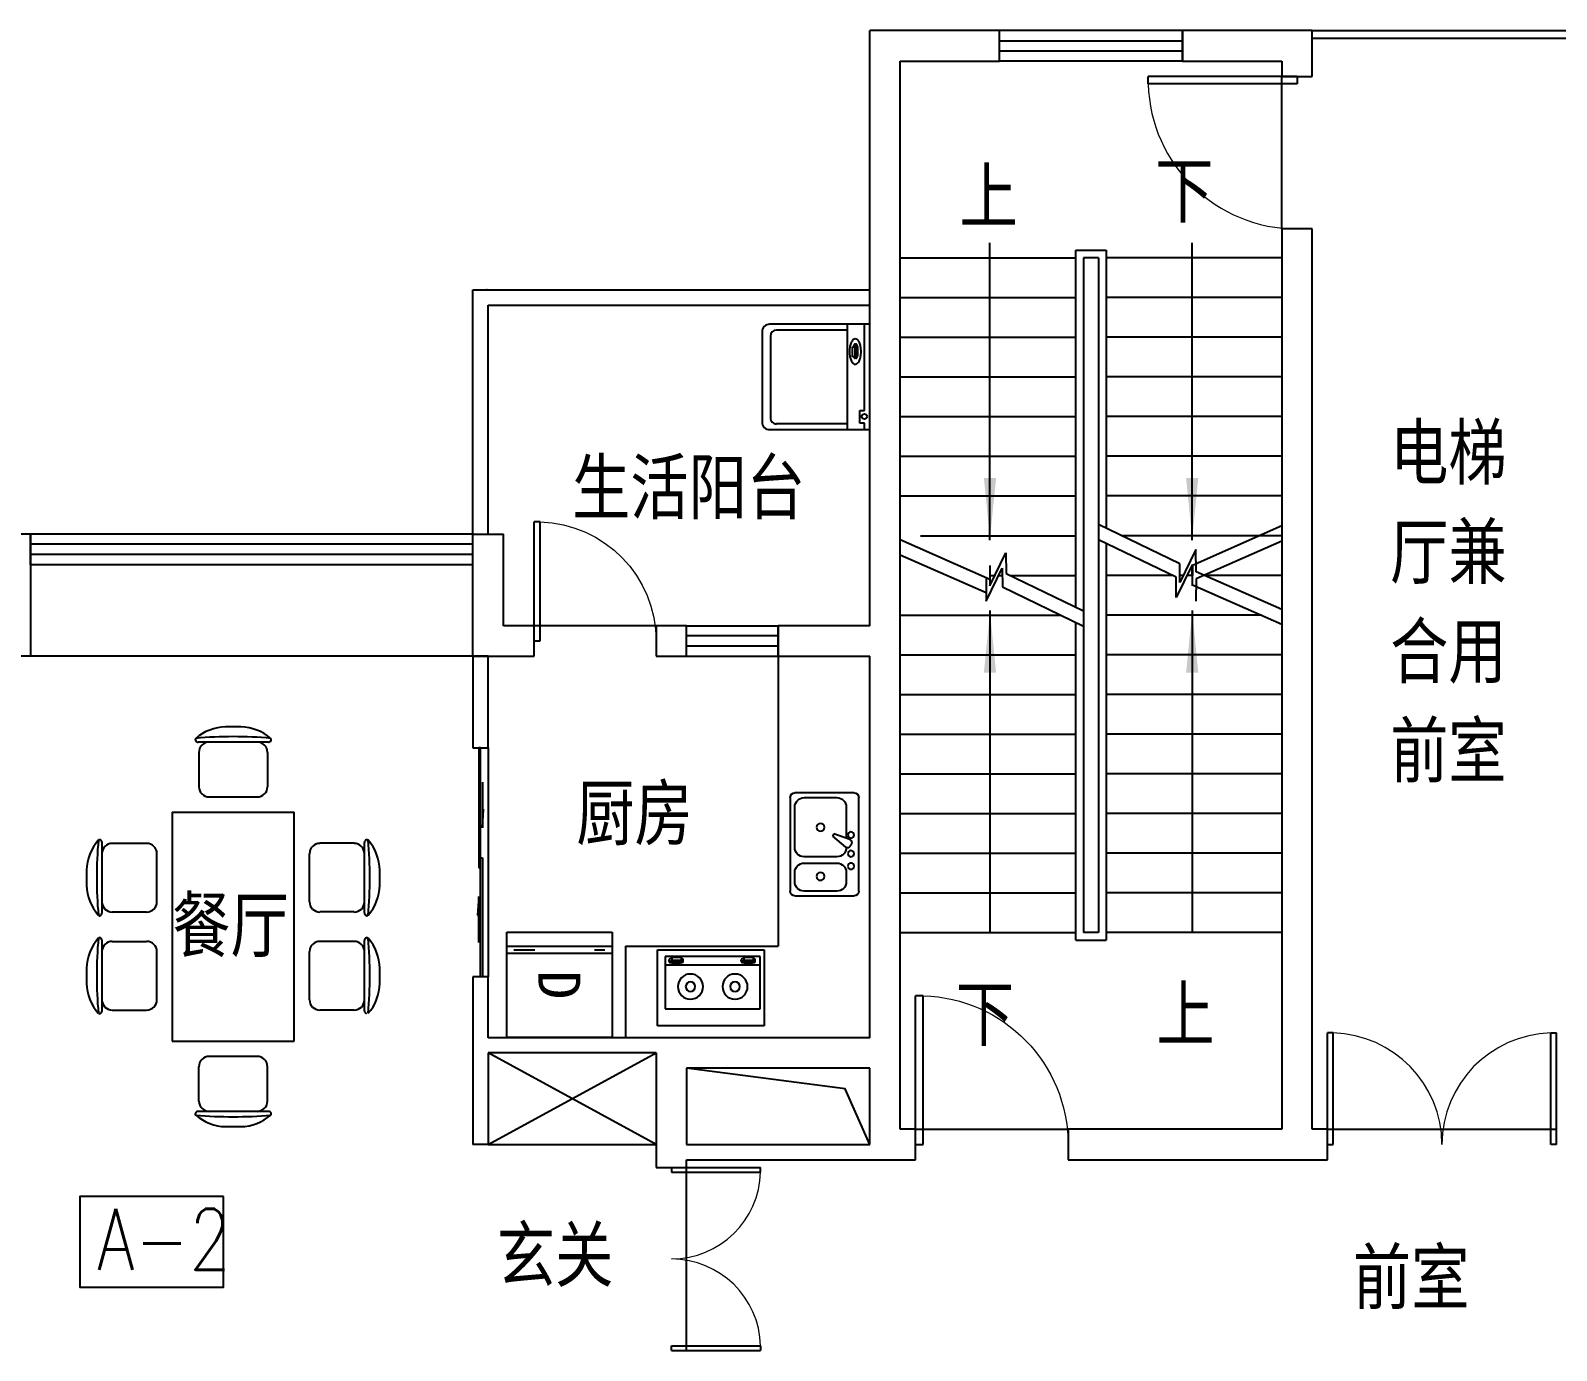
# Model space of a CAD drawing. Extents: x 4787548 to 4824448, y -1283794 to -1265894.
# Drawn here: x 4796948 to 4806948, y -1274544 to -1265894 of the extents above; entities that cross this region are included whole.
import ezdxf
from ezdxf.enums import TextEntityAlignment as Align

# ---------------------------------------------------------------- set-up
doc = ezdxf.new("R2010")
doc.units = 0
doc.header["$MEASUREMENT"] = 0
doc.layers.get('0').update_dxf_attribs({"linetype": 'CONTINUOUS'})
for name, color, linetype in [('AXIS', 3, 'CONTINUOUS'), ('F1', 8, 'CONTINUOUS'), ('FURN', 8, 'CONTINUOUS'), ('J-厨房', 8, 'CONTINUOUS'), ('PUB_TEXT', 7, 'CONTINUOUS'), ('STAIR', 3, 'CONTINUOUS'), ('WALL', 2, 'CONTINUOUS'), ('WINDOW', 4, 'CONTINUOUS'), ('阳台', 6, 'CONTINUOUS')]:
    doc.layers.add(name, color=color, linetype=linetype)
doc.styles.add('ATT', font='TXT')
doc.styles.add('DIM_FONT', font='SIMPLEX.shx', dxfattribs={"width": 0.8})
doc.styles.add('HZ', font='txt', dxfattribs={"bigfont": 'hztxt'})
doc.styles.add('黑体', font='simhei.ttf')

# ---------------------------------------------------------------- blocks, each defined once
blk = doc.blocks.new('_ARROW')
blk.add_solid([(0, 0), (-1, 0.1), (-1, -0.1)])
blk = doc.blocks.new('dfdfdf')
at = {"color": 0}
for p, q in [((265592, -26878), (265493, -26878)), ((266234, -26878), (266135, -26878)), ((265772, -26978), (265312, -26978)), ((266415, -26978), (265955, -26978)), ((265317, -27046), (265317, -27271)), ((265767, -27046), (265767, -27271)), ((265960, -27046), (265960, -27271)), ((266410, -27046), (266410, -27271)), ((265700, -27338), (265385, -27338)), ((266342, -27338), (266027, -27338)), ((266614, -27438), (265114, -27438)), ((265114, -28238), (265114, -27438)), ((266614, -28238), (266614, -27438)), ((264654, -27608), (264654, -28068)), ((264721, -27613), (264946, -27613)), ((265014, -27681), (265014, -27996)), ((266714, -27681), (266714, -27996)), ((267006, -27613), (266781, -27613)), ((267074, -27608), (267074, -28068)), ((264554, -27788), (264554, -27888)), ((267174, -27788), (267174, -27888)), ((264721, -28063), (264946, -28063)), ((267006, -28063), (266781, -28063)), ((265114, -28238), (266614, -28238)), ((265700, -28338), (265385, -28338)), ((266342, -28338), (266027, -28338)), ((265317, -28631), (265317, -28406)), ((265767, -28631), (265767, -28406)), ((265960, -28631), (265960, -28406)), ((266410, -28631), (266410, -28406)), ((265772, -28698), (265312, -28698)), ((266415, -28698), (265955, -28698)), ((265592, -28798), (265493, -28798)), ((266234, -28798), (266135, -28798))]:
    blk.add_line(p, q, dxfattribs=at)
for centre, radius, start, end in [((265503, -27193), 316, 91.7649, 130.7263), ((265582, -27193), 316, 49.2733, 88.2347), ((266145, -27193), 316, 91.7649, 130.7263), ((266225, -27193), 316, 49.2733, 88.2347), ((265303, -26962), 10, 130.7263, 202.6698), ((265312, -26958), 20, 202.6698, 269.9998), ((265542, -29656), 2713, 84.8021, 95.1975), ((265385, -27046), 67.5, 89.9998, 179.9998), ((265700, -27046), 67.5, 359.9998, 89.9998), ((265772, -26958), 20, 269.9998, 337.3298), ((265782, -26962), 10, 337.3298, 49.2733), ((265945, -26962), 10, 130.7263, 202.6698), ((265955, -26958), 20, 202.6698, 269.9998), ((266185, -29656), 2713, 84.8021, 95.1975), ((266027, -27046), 67.5, 89.9998, 179.9998), ((266342, -27046), 67.5, 359.9998, 89.9998), ((266415, -26958), 20, 269.9998, 337.3298), ((265385, -27271), 67.5, 179.9998, 269.9998), ((265700, -27271), 67.5, 269.9998, 359.9998), ((266027, -27271), 67.5, 179.9998, 269.9998), ((266342, -27271), 67.5, 269.9998, 359.9998), ((264869, -27798), 316, 139.2733, 178.2347), ((267331, -27838), 2713, 174.8021, 185.1975), ((264637, -27599), 10, 67.3298, 139.2733), ((264634, -27608), 20, 359.9998, 67.3298), ((267094, -27608), 20, 112.6702, 180.0002), ((267090, -27599), 10, 40.7267, 112.6702), ((266858, -27798), 316, 1.7653, 40.7267), ((264396, -27838), 2713, 354.8025, 5.1979), ((264721, -27681), 67.5, 89.9998, 179.9998), ((264946, -27681), 67.5, 359.9998, 89.9998), ((266781, -27681), 67.5, 90.0002, 180.0002), ((267006, -27681), 67.5, 0.0002, 90.0002), ((264869, -27878), 316, 181.7649, 220.7263), ((266858, -27878), 316, 319.2737, 358.2351), ((264721, -27996), 67.5, 179.9998, 269.9998), ((264946, -27996), 67.5, 269.9998, 359.9998), ((266781, -27996), 67.5, 180.0002, 270.0002), ((267006, -27996), 67.5, 270.0002, 0.0002), ((264637, -28077), 10, 220.7263, 292.6698), ((264634, -28068), 20, 292.6698, 359.9998), ((267094, -28068), 20, 180.0002, 247.3302), ((267090, -28077), 10, 247.3302, 319.2737), ((265385, -28406), 67.5, 90.0002, 180.0002), ((265700, -28406), 67.5, 0.0002, 90.0002), ((266027, -28406), 67.5, 90.0002, 180.0002), ((266342, -28406), 67.5, 0.0002, 90.0002), ((265312, -28718), 20, 90.0002, 157.3302), ((265385, -28631), 67.5, 180.0002, 270.0002), ((265700, -28631), 67.5, 270.0002, 0.0002), ((265772, -28718), 20, 22.6702, 90.0002), ((265955, -28718), 20, 90.0002, 157.3302), ((266027, -28631), 67.5, 180.0002, 270.0002), ((266342, -28631), 67.5, 270.0002, 0.0002), ((266415, -28718), 20, 22.6702, 90.0002), ((265303, -28714), 10, 157.3302, 229.2737), ((265542, -26020), 2713, 264.8025, 275.1979), ((265503, -28483), 316, 229.2737, 268.2351), ((265582, -28483), 316, 271.7653, 310.7267), ((265782, -28714), 10, 310.7267, 22.6702), ((265945, -28714), 10, 157.3302, 229.2737), ((266185, -26020), 2713, 264.8025, 275.1979), ((266145, -28483), 316, 229.2737, 268.2351), ((266225, -28483), 316, 271.7653, 310.7267), ((266424, -28714), 10, 310.7267, 22.6702)]:
    blk.add_arc(centre, radius, start, end, dxfattribs=at)
blk = doc.blocks.new('M_E25ESP')
at = {"color": 0, "linetype": 'ByBlock'}
for p, q in [((0, -307), (0, 307)), ((31, 338), (419, 338)), ((358, 307), (143, 307)), ((450, 307), (450, -307)), ((82, 245), (82, 40)), ((419, -20), (419, 245)), ((48, 2), (57, -12)), ((59, 31), (163, 70)), ((173, 53), (87, -18)), ((163, 70), (173, 53)), ((143, -82), (358, -82)), ((82, -184), (82, -245)), ((358, -123), (143, -123)), ((419, -245), (419, -184)), ((419, -338), (31, -338)), ((143, -307), (358, -307))]:
    blk.add_line(p, q, dxfattribs=at)
for centre, radius in [((251, 112), 25.6), ((51, 61), 20.5), ((51, -61), 20.5), ((51, -143), 20.5), ((251, -210), 25.6)]:
    blk.add_circle(centre, radius, dxfattribs=at)
for centre, radius, start, end in [((31, 307), 30.7, 90, 180), ((143, 245), 61.4, 90, 180), ((358, 245), 61.4, 0, 90), ((419, 307), 30.7, 0, 90), ((66, 12), 20.5, 110.5377, 210), ((74, -2), 20.5, 210, 309.4623), ((143, -20), 61.4, 180, 270), ((358, -20), 61.4, 270, 0), ((143, -184), 61.4, 90, 180), ((358, -184), 61.4, 0, 90), ((143, -245), 61.4, 180, 270), ((358, -245), 61.4, 270, 0), ((31, -307), 30.7, 180, 270), ((419, -307), 30.7, 270, 0)]:
    blk.add_arc(centre, radius, start, end, dxfattribs=at)
at = {"style": 'DIM_FONT', "width": 0.8, "flags": 9}
for tag in ['XSIZE', 'YSIZE']:
    blk.add_attdef(tag, (0, 0), '', height=0.5, dxfattribs=at)
blk = doc.blocks.new('A$C4151635E')
for p, q in [((501, 700), (1, 700)), ((1, 700), (1, 0)), ((114, 51), (114, 673)), ((114, 673), (456, 673)), ((400, 673), (400, 51)), ((423, 641), (434, 641)), ((432, 630), (449, 630)), ((432, 566), (432, 630)), ((449, 630), (449, 566)), ((456, 673), (456, 51)), ((501, 0), (501, 700)), ((424, 549), (434, 549)), ((449, 566), (432, 566)), ((423, 168), (434, 168)), ((432, 93), (432, 157)), ((432, 157), (449, 157)), ((449, 157), (449, 93)), ((456, 51), (114, 51)), ((424, 76), (434, 76)), ((449, 93), (432, 93)), ((1, 0), (501, 0))]:
    blk.add_line(p, q)
for points in [[(424, 549, -0.259034), (420, 551, -0.076276), (416, 563, -0.036515), (413, 576, -0.026615), (412, 595, -0.026615), (413, 614, -0.036515), (416, 627, -0.076276), (420, 639, -0.259034), (424, 641, -0.078462), (425, 641, -0.056762)], [(434, 549, -0.259034), (431, 551, -0.076276), (426, 563, -0.036515), (424, 576, -0.026615), (423, 595, -0.026615), (424, 614, -0.036515), (426, 627, -0.076276), (431, 639, -0.259034), (434, 641, -0.259034), (438, 639, -0.056762), (442, 630, -0.036515)], [(444, 566, -0.008736), (443, 563, -0.076276), (438, 551, -0.259034), (434, 549, -0.259034)], [(424, 76, -0.259034), (420, 78, -0.076276), (416, 90, -0.036515), (413, 103, -0.026615), (412, 122, -0.026615), (413, 141, -0.036515), (416, 154, -0.076276), (420, 166, -0.259034), (424, 168, -0.078462), (425, 168, -0.056762)], [(434, 76, -0.259034), (431, 78, -0.076276), (426, 90, -0.036515), (424, 103, -0.026615), (423, 122, -0.026615), (424, 141, -0.036515), (426, 154, -0.076276), (431, 166, -0.259034), (434, 168, -0.259034), (438, 166, -0.056762), (442, 157, -0.036515)], [(444, 93, -0.008736), (443, 90, -0.076276), (438, 78, -0.259034), (434, 76, -0.259034)]]:
    blk.add_lwpolyline(points, format="xyb")
for centre, radius in [((259, 508), 82.5), ((259, 508), 31.6), ((259, 216), 82.5), ((259, 216), 31.6)]:
    blk.add_circle(centre, radius)
at = {"style": 'DIM_FONT', "oblique": -180, "text_generation_flag": 4, "width": 0.8, "flags": 9}
for tag in ['YSIZE', 'XSIZE']:
    blk.add_attdef(tag, (1, 700), '', height=0.5, rotation=270, dxfattribs=at)
blk = doc.blocks.new('11PDRY03')
at = {"color": 0, "linetype": 'ByBlock'}
for p, q in [((0, 30), (30, 30)), ((0, 0), (0, 30)), ((4, 0), (4, 30)), ((5, 25), (5, 28)), ((6, 0), (6, 30)), ((30, 30), (30, 0)), ((5, 2), (5, 8)), ((30, 0), (0, 0))]:
    blk.add_line(p, q, dxfattribs=at)
at = {"color": 0, "linetype": 'ByBlock', "style": 'ATT', "flags": 8}
blk.add_attdef('LABEL', text='', height=12, dxfattribs=at).set_placement((15, 15), align=Align.MIDDLE)
at = {"color": 0, "linetype": 'ByBlock', "style": 'ATT'}
for tag, p, flags in [('ITEM', (0, -13), 3), ('ROOM_NUMBER', (0, -22), 1), ('DEPTH', (0, -30), 3), ('WIDTH', (0, -38), 3)]:
    blk.add_attdef(tag, p, '', height=6, dxfattribs=dict(at, flags=flags))
blk = doc.blocks.new('-BATH2')
at = {"layer": 'F1', "xscale": 23, "yscale": 23, "zscale": 23}
blk.add_blockref('11PDRY03', (3, 3), dxfattribs=at).add_auto_attribs({'LABEL': 'D'})
blk = doc.blocks.new('A$C41EE4F51')
for p, q in [((35, 647), (66, 647)), ((36, 647), (36, 690)), ((66, 647), (66, 564)), ((145, 690), (145, 0)), ((145, 652), (611, 652)), ((651, 78), (651, 612)), ((66, 564), (35, 564)), ((36, 0), (36, 564)), ((87, 222), (99, 222)), ((97, 212), (113, 212)), ((97, 147), (97, 212)), ((113, 212), (113, 147)), ((89, 130), (99, 130)), ((113, 147), (97, 147)), ((145, 38), (611, 38))]:
    blk.add_line(p, q)
at = {"elevation": 0}
blk.add_lwpolyline([(706, 50), (706, 640, 0.414214), (656, 690), (0, 690), (0, 0), (656, 0, 0.414214)], format="xyb", close=True, dxfattribs=at)
blk.add_circle((35, 604), 17.5)
for centre, radius, start, end in [((611, 612), 40, 0, 90), ((237, 179), 180, 169.1967, 180), ((166, 192), 108, 155.2655, 169.1967), ((122, 212), 59.9, 131.9599, 155.2655), ((172, 185), 94.4, 165.5369, 173.9017), ((120, 198), 41.3, 148.0894, 165.5369), ((95, 243), 19.1, 90, 131.9599), ((89, 218), 4.03, 90, 148.0894), ((182, 185), 94.4, 165.5369, 173.9017), ((89, 218), 4.03, 72.0546, 90), ((131, 198), 41.3, 148.0894, 165.5369), ((95, 243), 19.1, 48.0401, 90), ((99, 218), 4.03, 90, 148.0894), ((99, 218), 4.03, 31.9106, 90), ((67, 198), 41.3, 18.9155, 31.9106), ((68, 212), 59.9, 24.7345, 48.0401), ((24, 192), 108, 10.8033, 24.7345), ((-47, 179), 180, 0, 10.8033), ((237, 179), 180, 180, 190.8033), ((166, 165), 108, 190.8033, 204.7345), ((122, 145), 59.9, 204.7345, 228.0401), ((254, 176), 177, 173.9017, 180), ((254, 176), 177, 180, 186.0983), ((172, 167), 94.4, 186.0983, 194.4631), ((120, 154), 41.3, 194.4631, 211.9106), ((95, 114), 19.1, 228.0401, 270), ((89, 134), 4.03, 211.9106, 270), ((265, 176), 177, 173.9017, 180), ((265, 176), 177, 180, 186.0983), ((182, 167), 94.4, 186.0983, 194.4631), ((131, 154), 41.3, 194.4631, 211.9106), ((95, 114), 19.1, 270, 311.9599), ((99, 134), 4.03, 211.9106, 270), ((99, 134), 4.03, 270, 328.0894), ((67, 154), 41.3, 328.0894, 345.5369), ((16, 167), 94.4, 345.5369, 347.5389), ((68, 145), 59.9, 311.9599, 335.2655), ((24, 165), 108, 335.2655, 349.1967), ((-47, 179), 180, 349.1967, 0), ((611, 78), 40, 270, 0)]:
    blk.add_arc(centre, radius, start, end)
at = {"oblique": -180, "text_generation_flag": 4, "width": 0.8, "flags": 9}
for tag in ['XSIZE', 'YSIZE']:
    blk.add_attdef(tag, (0, 345), '', height=0.5, rotation=270, dxfattribs=at)
blk = doc.blocks.new('A$C633E5647')
at = {"rotation": 270}
blk.add_blockref('A$C41EE4F51', (0, 706), dxfattribs=at)
blk = doc.blocks.new('$DorLib2D$00000002')
for p, q in [((-0.5, 0), (-0.5, 0.4875)), ((-0.475, 0.4875), (-0.5, 0.4875)), ((-0.475, 0), (-0.475, 0.4875)), ((0.475, 0), (0.475, 0.4875)), ((0.475, 0.4875), (0.5, 0.4875)), ((0.5, 0), (0.5, 0.4875)), ((-0.5, 0), (-0.475, 0)), ((0.5, 0), (0.475, 0))]:
    blk.add_line(p, q)
at = {"lineweight": 13}
for centre, start, end in [((-0.4875, 0), 0, 88.53072), ((0.4875, 0), 91.46928, 180)]:
    blk.add_arc(centre, 0.4875, start, end, dxfattribs=at)
blk = doc.blocks.new('$TCHSYS$WIN2D')
for p, q in [((-0.5, 0.5), (0.5, 0.5)), ((-0.5, 0.5), (-0.5, -0.5)), ((0.5, 0.5), (0.5, -0.5)), ((0.5, 0.1667), (-0.5, 0.1667)), ((0.5, -0.1667), (-0.5, -0.1667)), ((-0.5, -0.5), (0.5, -0.5))]:
    blk.add_line(p, q)
blk = doc.blocks.new('$TCHSYS$DOOR2D')
for p, q in [((0.45, 0.975), (0.5, 0.975)), ((0.45, 0), (0.45, 0.975)), ((0.5, 0), (0.5, 0.975)), ((0.5, 0), (0.45, 0))]:
    blk.add_line(p, q)
at = {"lineweight": 13}
blk.add_arc((0.475, 0), 0.975, 91.4693, 180, dxfattribs=at)
blk = doc.blocks.new('$DorLib2D$00000001')
for p, q in [((0.45, 0.975), (0.5, 0.975)), ((0.45, 0), (0.45, 0.975)), ((0.5, 0), (0.5, 0.975)), ((0.5, 0), (0.45, 0))]:
    blk.add_line(p, q)
at = {"lineweight": 13}
blk.add_arc((0.475, 0), 0.975, 91.4693, 180, dxfattribs=at)
blk = doc.blocks.new('$DorLib2D$00000131')
at = {"color": 0, "linetype": 'Continuous'}
for p, q in [((0.15, 0.125), (0.2319, 0.1973)), ((0.2319, 0.1973), (0.2319, 0.125)), ((-0.5, 0.125), (-0.5, 0)), ((0.0192, 0.125), (-0.5, 0.125)), ((0.0192, 0), (0.0192, 0.125)), ((0.35, 0.125), (0.15, 0.125)), ((-0.5, 0), (0.0192, 0)), ((-0.024, 0), (0.5, 0)), ((-0.024, -0.125), (-0.024, 0)), ((0.5, 0), (0.5, -0.125)), ((-0.35, -0.125), (-0.15, -0.125)), ((-0.2319, -0.1973), (-0.2319, -0.125)), ((-0.15, -0.125), (-0.2319, -0.1973)), ((0.5, -0.125), (-0.024, -0.125))]:
    blk.add_line(p, q, dxfattribs=at)

msp = doc.modelspace()

# ---------------------------------------------------------------- linework, layer by layer
at = {"layer": 'AXIS'}
msp.add_lwpolyline([(4802448, -1273194), (4802287, -1272829), (4801248, -1272694)], dxfattribs=at)
at = {"layer": 'FURN'}
for p, q in [((4801048, -1273194), (4799948, -1272594)), ((4799948, -1273194), (4801048, -1272594)), ((4799948, -1273194), (4801048, -1273194))]:
    msp.add_line(p, q, dxfattribs=at)
at = {"layer": 'J-厨房'}
for p, q in [((4801848, -1269994), (4801848, -1271894)), ((4800848, -1271894), (4801848, -1271894)), ((4800848, -1271894), (4800848, -1272494))]:
    msp.add_line(p, q, dxfattribs=at)
at = {"layer": 'PUB_TEXT'}
msp.add_lwpolyline([(4798212, -1273535), (4797271, -1273535), (4797271, -1274128), (4798212, -1274128)], close=True, dxfattribs=at)
at = {"layer": 'STAIR', "linetype": 'Continuous'}
for p, q in [((4802648, -1267384), (4803798, -1267384)), ((4803798, -1267334), (4803998, -1267334)), ((4803798, -1269672), (4803798, -1267334)), ((4803848, -1267384), (4803848, -1267384)), ((4803948, -1267384), (4803948, -1267384)), ((4803998, -1267334), (4803998, -1269155)), ((4805148, -1267384), (4803998, -1267384)), ((4802648, -1267644), (4803798, -1267644)), ((4805148, -1267644), (4803998, -1267644)), ((4802648, -1267904), (4803798, -1267904)), ((4805148, -1267904), (4803998, -1267904)), ((4802648, -1268164), (4803798, -1268164)), ((4805148, -1268164), (4803998, -1268164)), ((4802648, -1268424), (4803798, -1268424)), ((4805148, -1268424), (4803998, -1268424)), ((4802648, -1268684), (4803798, -1268684)), ((4805148, -1268684), (4803998, -1268684)), ((4802648, -1268944), (4803798, -1268944)), ((4805148, -1268944), (4803998, -1268944)), ((4804479, -1269388), (4803948, -1269131)), ((4805148, -1269140), (4804563, -1269399)), ((4802648, -1269230), (4803234, -1269489)), ((4802780, -1269204), (4803798, -1269204)), ((4804455, -1269476), (4803948, -1269231)), ((4803998, -1269255), (4803998, -1271854)), ((4805148, -1269204), (4804099, -1269204)), ((4804585, -1269294), (4804480, -1269510)), ((4804587, -1269440), (4804585, -1269294)), ((4805148, -1269240), (4804587, -1269487)), ((4802648, -1269330), (4803210, -1269577)), ((4803234, -1269399), (4803235, -1269533)), ((4803235, -1269533), (4803340, -1269317)), ((4803340, -1269317), (4803342, -1269451)), ((4804561, -1269394), (4804457, -1269610)), ((4804480, -1269510), (4804479, -1269388)), ((4804563, -1269528), (4804561, -1269394)), ((4804563, -1269399), (4804561, -1269533)), ((4803210, -1269487), (4803212, -1269633)), ((4803212, -1269633), (4803316, -1269417)), ((4803234, -1269464), (4803269, -1269464)), ((4803294, -1269464), (4803317, -1269464)), ((4803316, -1269417), (4803318, -1269540)), ((4803342, -1269451), (4803848, -1269697)), ((4803367, -1269464), (4803798, -1269464)), ((4804429, -1269464), (4803998, -1269464)), ((4804457, -1269610), (4804455, -1269476)), ((4804503, -1269464), (4804480, -1269464)), ((4804562, -1269464), (4804528, -1269464)), ((4804562, -1269464), (4804528, -1269464)), ((4804587, -1269487), (4804585, -1269633)), ((4805148, -1269687), (4804587, -1269440)), ((4805148, -1269464), (4804636, -1269464)), ((4805148, -1269464), (4804636, -1269464)), ((4803318, -1269540), (4803848, -1269797)), ((4805148, -1269787), (4804563, -1269528)), ((4802648, -1269724), (4803698, -1269724)), ((4803798, -1271854), (4803798, -1269772)), ((4805016, -1269724), (4803998, -1269724)), ((4802648, -1269984), (4803798, -1269984)), ((4805148, -1269984), (4803998, -1269984)), ((4802648, -1270244), (4803798, -1270244)), ((4805148, -1270244), (4803998, -1270244)), ((4802648, -1270504), (4803798, -1270504)), ((4805148, -1270504), (4803998, -1270504)), ((4802648, -1270764), (4803798, -1270764)), ((4805148, -1270764), (4803998, -1270764)), ((4802648, -1271024), (4803798, -1271024)), ((4805148, -1271024), (4803998, -1271024)), ((4802648, -1271284), (4803798, -1271284)), ((4805148, -1271284), (4803998, -1271284)), ((4802648, -1271544), (4803798, -1271544)), ((4805148, -1271544), (4803998, -1271544)), ((4802648, -1271804), (4803798, -1271804)), ((4803798, -1271854), (4803998, -1271854)), ((4803848, -1271804), (4803848, -1271804)), ((4803948, -1271804), (4803948, -1271804)), ((4805148, -1271804), (4803998, -1271804))]:
    msp.add_line(p, q, dxfattribs=at)
for points in [[(4803235, -1269234), (4803235, -1267284)], [(4804561, -1269234), (4804561, -1267284)], [(4803235, -1269694), (4803235, -1271804)], [(4804561, -1269694), (4804561, -1271544)], [(4804561, -1269694), (4804561, -1271804)]]:
    msp.add_lwpolyline(points, dxfattribs=at)
at = {"layer": 'WALL'}
for p, q in [((4803298, -1265894), (4802448, -1265894)), ((4802448, -1269794), (4802448, -1265894)), ((4803298, -1266094), (4803298, -1265894)), ((4805348, -1265894), (4804498, -1265894)), ((4804498, -1265894), (4804498, -1266094)), ((4805348, -1266194), (4805348, -1265894)), ((4802648, -1266094), (4803298, -1266094)), ((4802648, -1269894), (4802648, -1266094)), ((4804498, -1266094), (4805148, -1266094)), ((4805148, -1266094), (4805148, -1266194)), ((4805148, -1266194), (4805348, -1266194)), ((4805348, -1267194), (4805148, -1267194)), ((4805148, -1267194), (4805148, -1273094)), ((4805348, -1273094), (4805348, -1267194)), ((4803848, -1267384), (4803848, -1271804)), ((4803948, -1267384), (4803848, -1267384)), ((4803948, -1267384), (4803948, -1271804)), ((4796948, -1269194), (4796748, -1269194)), ((4796948, -1269194), (4796948, -1269994)), ((4799848, -1269994), (4799848, -1269194)), ((4799848, -1269194), (4800048, -1269194)), ((4800048, -1269794), (4800048, -1269194)), ((4800248, -1269794), (4800048, -1269794)), ((4800248, -1269994), (4800248, -1269794)), ((4801248, -1269794), (4801048, -1269794)), ((4801048, -1269794), (4801048, -1269994)), ((4801248, -1269994), (4801248, -1269794)), ((4802448, -1269794), (4801848, -1269794)), ((4801848, -1269794), (4801848, -1269994)), ((4802648, -1272594), (4802648, -1269894)), ((4799848, -1269994), (4800248, -1269994)), ((4799848, -1269994), (4799848, -1270594)), ((4799948, -1269994), (4799848, -1269994)), ((4799948, -1270594), (4799948, -1269994)), ((4801048, -1269994), (4801248, -1269994)), ((4801848, -1269994), (4802448, -1269994)), ((4802448, -1272494), (4802448, -1269994)), ((4799848, -1270594), (4799948, -1270594)), ((4803948, -1271804), (4803848, -1271804)), ((4799948, -1272094), (4799848, -1272094)), ((4799848, -1272094), (4799848, -1272594)), ((4799948, -1272494), (4799948, -1272094)), ((4801148, -1272494), (4799948, -1272494)), ((4802448, -1272494), (4801148, -1272494)), ((4799848, -1272594), (4799848, -1273194)), ((4799948, -1272594), (4799948, -1273194)), ((4801048, -1272594), (4799948, -1272594)), ((4801048, -1272594), (4801048, -1273194)), ((4802648, -1273094), (4802648, -1272594)), ((4802448, -1272694), (4801248, -1272694)), ((4801248, -1272694), (4801248, -1273194)), ((4802448, -1273194), (4802448, -1272694)), ((4802748, -1273094), (4802648, -1273094)), ((4802748, -1273294), (4802748, -1273094)), ((4805148, -1273094), (4803748, -1273094)), ((4803748, -1273094), (4803748, -1273294)), ((4805448, -1273094), (4805348, -1273094)), ((4805448, -1273294), (4805448, -1273094)), ((4799948, -1273194), (4799848, -1273194)), ((4801048, -1273194), (4801048, -1273344)), ((4801248, -1273194), (4802448, -1273194)), ((4801248, -1273344), (4801248, -1273294)), ((4801248, -1273294), (4802548, -1273294)), ((4802548, -1273294), (4802748, -1273294)), ((4803748, -1273294), (4805248, -1273294)), ((4805248, -1273294), (4805448, -1273294)), ((4801048, -1273344), (4801248, -1273344))]:
    msp.add_line(p, q, dxfattribs=at)
at = {"layer": 'WINDOW'}
for p, q in [((4805148, -1267194), (4805148, -1266194)), ((4799848, -1269194), (4796948, -1269194)), ((4796948, -1269394), (4796948, -1269194)), ((4799848, -1269394), (4799848, -1269194)), ((4799848, -1269260), (4796948, -1269260)), ((4799848, -1269327), (4796948, -1269327)), ((4799848, -1269394), (4796948, -1269394)), ((4801048, -1269794), (4800248, -1269794)), ((4799848, -1269994), (4796148, -1269994)), ((4799948, -1270594), (4799948, -1272094)), ((4802748, -1273094), (4803748, -1273094)), ((4805448, -1273094), (4806948, -1273094)), ((4801248, -1274544), (4801248, -1273344))]:
    msp.add_line(p, q, dxfattribs=at)
for points in [[(4805348, -1265894), (4807348, -1265894), (4807348, -1267594)], [(4805348, -1265944), (4807298, -1265944), (4807298, -1267594)]]:
    msp.add_lwpolyline(points, dxfattribs=at)
at = {"layer": '阳台', "linetype": 'Continuous'}
for p, q in [((4799848, -1267594), (4802448, -1267594)), ((4799848, -1269194), (4799848, -1267594)), ((4799948, -1267694), (4802448, -1267694)), ((4799948, -1269194), (4799948, -1267694))]:
    msp.add_line(p, q, dxfattribs=at)
msp.add_point((4799939, -1267594), dxfattribs=at)

# ---------------------------------------------------------------- block references
at = {"layer": 'FURN', "rotation": 270}
msp.add_blockref('dfdfdf', (4826115, -1005903), dxfattribs=at)
at = {"layer": 'J-厨房', "rotation": 270.0001427402815}
msp.add_blockref('A$C633E5647', (4801742, -1267819, 0), dxfattribs=at)
at = {"layer": 'J-厨房', "xscale": -1}
msp.add_blockref('M_E25ESP', (4802376, -1271227), dxfattribs=at)
at = {"layer": 'J-厨房', "extrusion": (0, 0, -1), "xscale": -1, "zscale": -1, "rotation": 89.9999889543035}
msp.add_blockref('-BATH2', (-4800066, -1271800), dxfattribs=at)
at = {"layer": 'J-厨房', "xscale": -1, "rotation": 270}
msp.add_blockref('A$C4151635E', (4801057, -1272418), dxfattribs=at)
at = {"layer": 'STAIR', "linetype": 'Continuous', "yscale": 400, "zscale": 400}
for p, xscale, rotation in [((4803236, -1269225), 400, 270), ((4804561, -1269225), -400, 90), ((4804561, -1269225), -400, 90), ((4803236, -1269702), -400, 270), ((4804561, -1269702), 400, 90), ((4804561, -1269702), 400, 90)]:
    msp.add_blockref('_ARROW', p, dxfattribs=dict(at, xscale=xscale, rotation=rotation))
at = {"layer": 'WINDOW', "xscale": -1200, "yscale": -200, "zscale": -1200}
msp.add_blockref('$TCHSYS$WIN2D', (4803898, -1265994), dxfattribs=at)
at = {"layer": 'WINDOW'}
for name, p, xscale, yscale, zscale, rotation in [('$TCHSYS$DOOR2D', (4805248, -1266694), 1000, 1000, 1000, 90), ('$DorLib2D$00000001', (4800648, -1269894), 800, -800, 800, 179.9999999999948), ('$TCHSYS$WIN2D', (4801548, -1269894), -600, 200, -600, 179.9999999999948), ('$DorLib2D$00000131', (4799898, -1271344), -1500, 100, -1500, 270), ('$TCHSYS$DOOR2D', (4803248, -1273194), -1000, 1000, -1000, 359.9999999999654), ('$DorLib2D$00000002', (4806198, -1273194), 1500, 1500, 1500, 359.99999999996), ('$DorLib2D$00000002', (4801148, -1273944), -1200, -1200, -1200, 90)]:
    msp.add_blockref(name, p, dxfattribs=dict(at, xscale=xscale, yscale=yscale, zscale=zscale, rotation=rotation))

# ---------------------------------------------------------------- texts
at = {"layer": 'PUB_TEXT', "width": 0.8}
for s, height, style, p in [('上', 350, '黑体', (4803036, -1267151)), ('下', 350, '黑体', (4804318, -1267116)), ('电梯', 350, '黑体', (4805858, -1268831)), ('生活阳台', 350, '黑体', (4800497, -1269060)), ('厅兼', 350, '黑体', (4805858, -1269483)), ('合用', 350, '黑体', (4805858, -1270134)), ('前室', 350, '黑体', (4805858, -1270785)), ('厨房', 350, '黑体', (4800525, -1271195)), ('餐厅', 350, '黑体', (4797877, -1271929)), ('下', 350, '黑体', (4803012, -1272511)), ('上', 350, '黑体', (4804326, -1272511)), ('A-2', 400, 'HZ', (4797384, -1274015)), ('玄关', 350, '黑体', (4800004, -1274090)), ('前室', 350, '黑体', (4805614, -1274236))]:
    msp.add_text(s, height=height, dxfattribs=dict(at, style=style)).set_placement(p)

doc.saveas('drawing.dxf')
